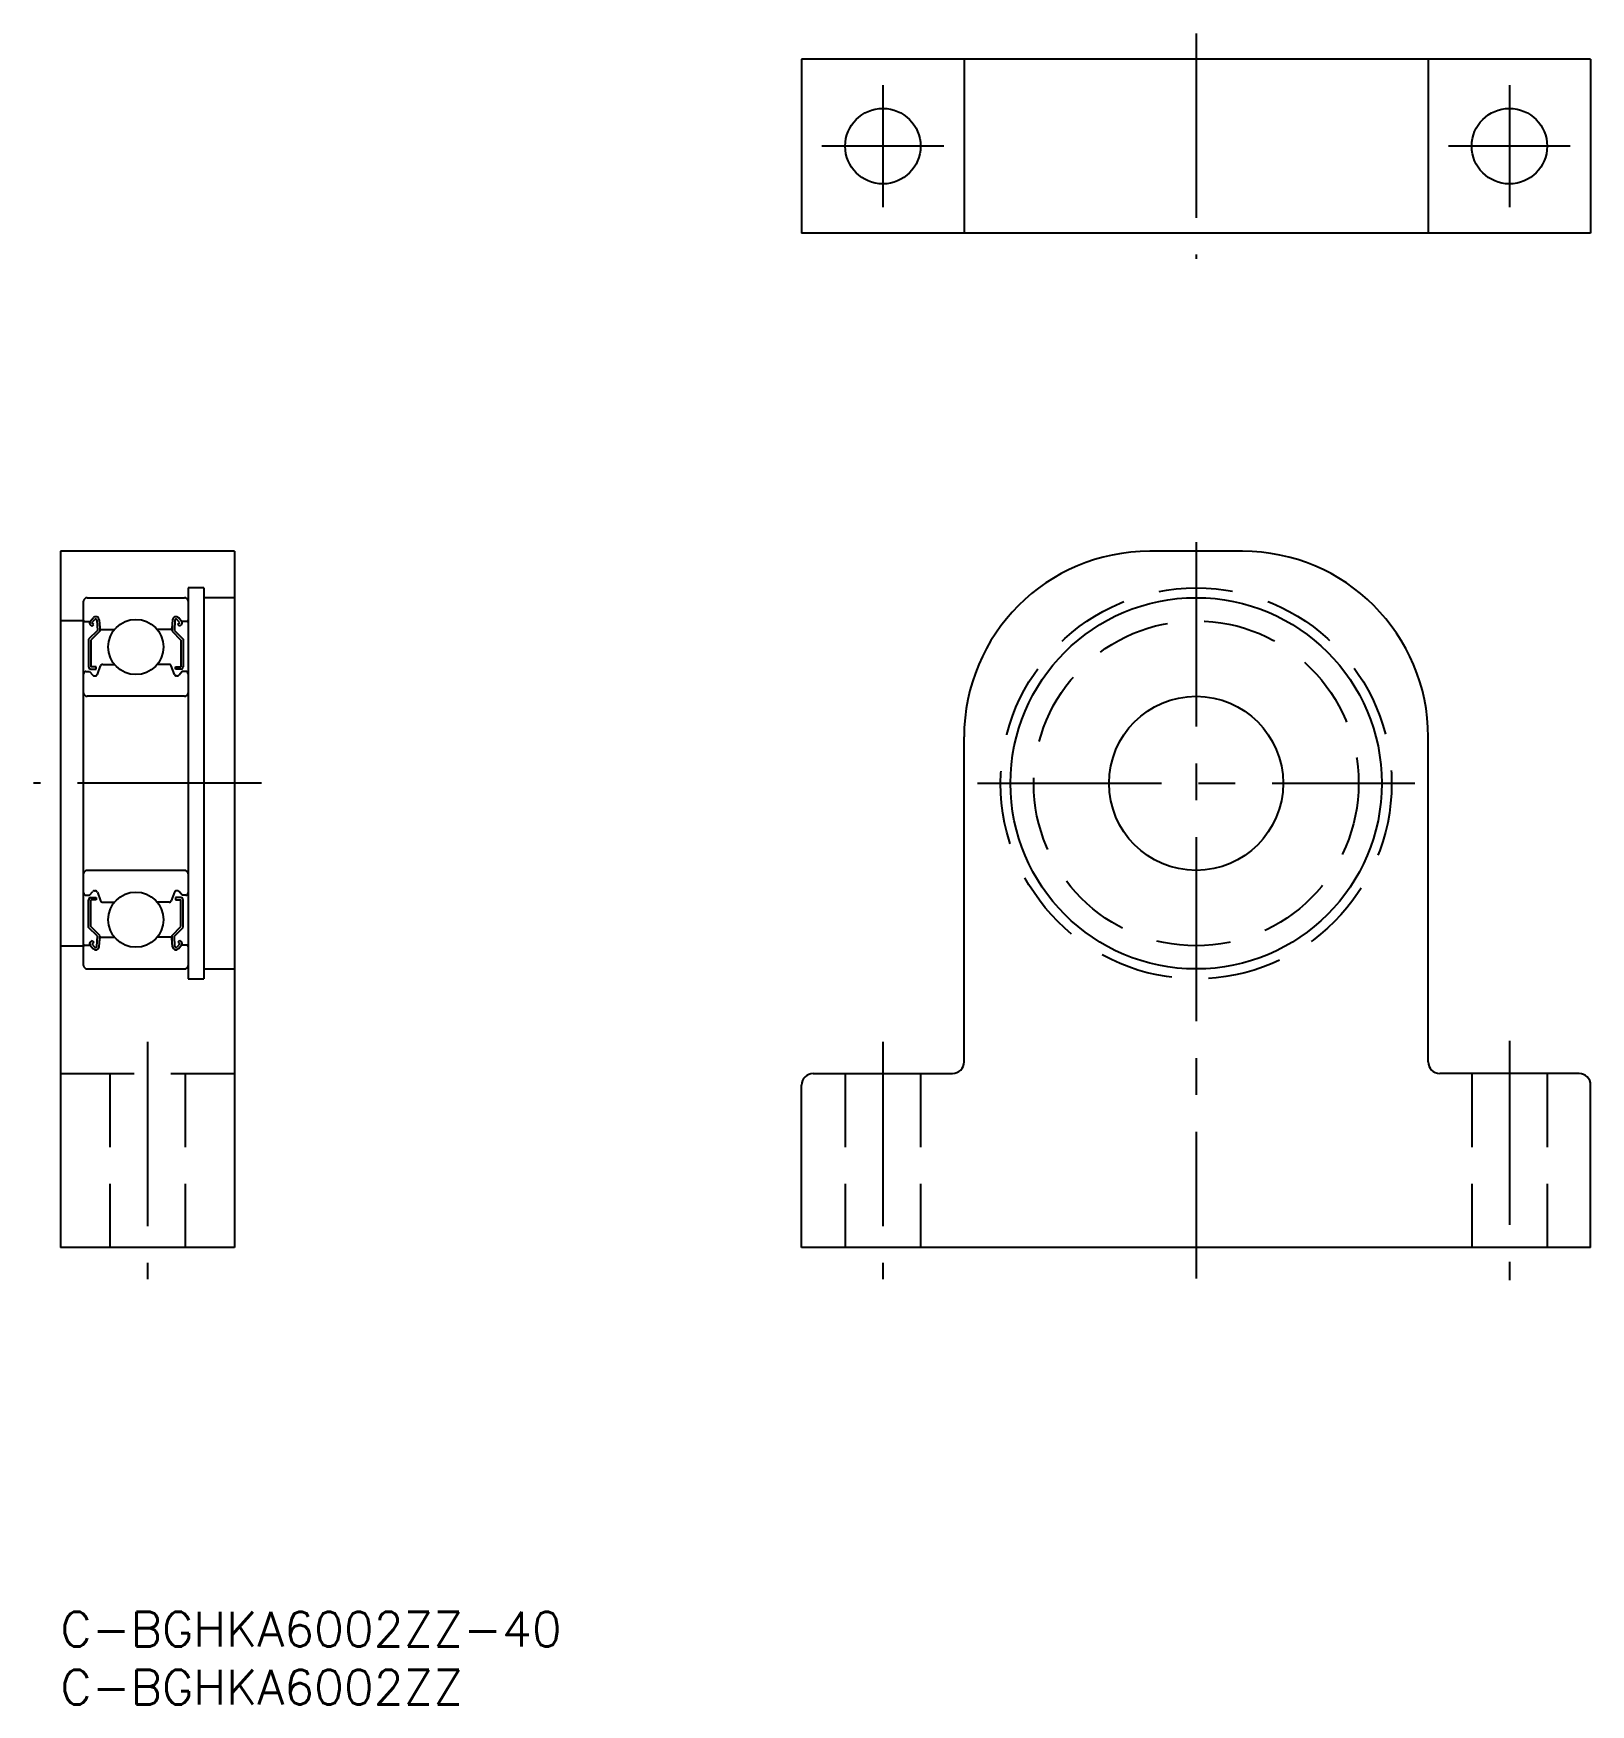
# Model space of a CAD drawing. Extents: x -2 to 132, y -8 to 136.
import ezdxf
from ezdxf.enums import TextEntityAlignment as Align

# ---------------------------------------------------------------- set-up
doc = ezdxf.new("R2010")
doc.units = 0
doc.header["$LTSCALE"] = 0.5
doc.linetypes.add('CENTER', pattern=[50.8, 31.75, -6.35, 6.35, -6.35])
doc.linetypes.add('DASHED', pattern=[19.05, 12.7, -6.35])
doc.layers.get('0').update_dxf_attribs({"linetype": 'CONTINUOUS'})
doc.layers.add('CENTER', color=1, linetype='CENTER')
doc.styles.get("Standard").update_dxf_attribs({"font": 'txt.shx', "height": 3, "bigfont": 'bigfont.shx'})

msp = doc.modelspace()

# ---------------------------------------------------------------- linework, layer by layer
at = {"color": 7, "linetype": 'CONTINUOUS'}
for p, q in [((63.88, 133.8), (63.88, 118.8)), ((131.88, 133.8), (63.88, 133.8)), ((77.88, 133.8), (77.88, 118.8)), ((117.88, 133.8), (117.88, 118.8)), ((131.88, 133.8), (131.88, 118.8)), ((131.88, 118.8), (63.88, 118.8)), ((0, 91.39), (0, 31.39)), ((15, 91.39), (0, 91.39)), ((15, 91.39), (15, 31.39)), ((101.88, 91.39), (93.88, 91.39)), ((11, 88.24), (11, 54.54)), ((12.35, 88.24), (11, 88.24)), ((12.35, 88.24), (12.35, 54.54)), ((2, 55.69), (2, 87.09)), ((2.3, 87.39), (10.7, 87.39)), ((15, 87.39), (12.35, 87.39)), ((2, 85.39), (0, 85.39)), ((2.1, 85.34), (2.56, 85.34)), ((2.56, 85.34), (2.81, 85.64)), ((2.74, 84.93), (2.58, 85.06)), ((2.71, 85.21), (2.96, 85.51)), ((2.87, 85.08), (2.71, 85.21)), ((2.74, 84.93), (2.87, 85.08)), ((3.14, 85.45), (3.18, 84.57)), ((3.34, 85.47), (3.4, 84.73)), ((9.66, 85.47), (9.6, 84.73)), ((9.86, 85.45), (9.82, 84.57)), ((10.29, 85.21), (10.04, 85.51)), ((10.13, 85.08), (10.29, 85.21)), ((10.26, 84.93), (10.13, 85.08)), ((10.44, 85.34), (10.19, 85.64)), ((10.26, 84.93), (10.42, 85.06)), ((10.9, 85.34), (10.44, 85.34)), ((3.18, 84.57), (2.43, 83.82)), ((2.43, 83.82), (2.43, 81.44)), ((3.38, 84.49), (2.63, 83.74)), ((2.63, 83.74), (2.63, 81.44)), ((3.38, 84.96), (3.38, 84.49)), ((3.5, 84.64), (4.65, 84.64)), ((9.5, 84.64), (8.35, 84.64)), ((9.62, 84.96), (9.62, 84.49)), ((9.62, 84.49), (10.37, 83.74)), ((9.82, 84.57), (10.57, 83.82)), ((10.37, 83.74), (10.37, 81.44)), ((10.57, 83.82), (10.57, 81.44)), ((2.2, 81.04), (2.5, 81.04)), ((2.5, 81.04), (2.78, 80.71)), ((3.08, 81.44), (2.63, 81.44)), ((2.63, 81.24), (3.08, 81.24)), ((3.08, 81.24), (3.08, 81.44)), ((3.18, 80.77), (3.45, 81.51)), ((3.64, 81.64), (4.65, 81.64)), ((9.36, 81.64), (8.35, 81.64)), ((9.82, 80.77), (9.55, 81.51)), ((9.92, 81.44), (10.37, 81.44)), ((9.92, 81.24), (9.92, 81.44)), ((10.37, 81.24), (9.92, 81.24)), ((10.5, 81.04), (10.22, 80.71)), ((10.8, 81.04), (10.5, 81.04)), ((2.93, 80.64), (2.99, 80.64)), ((10.07, 80.64), (10.01, 80.64)), ((10.7, 78.89), (2.3, 78.89)), ((77.88, 47.39), (77.88, 75.39)), ((117.88, 47.39), (117.88, 75.39)), ((10.7, 63.89), (2.3, 63.89)), ((2.5, 61.74), (2.78, 62.07)), ((2.93, 62.14), (2.99, 62.14)), ((3.18, 62.01), (3.45, 61.27)), ((9.82, 62.01), (9.55, 61.27)), ((10.07, 62.14), (10.01, 62.14)), ((10.5, 61.74), (10.22, 62.07)), ((2.2, 61.74), (2.5, 61.74)), ((2.43, 58.96), (2.43, 61.34)), ((2.63, 61.54), (3.08, 61.54)), ((2.63, 59.04), (2.63, 61.34)), ((3.08, 61.34), (2.63, 61.34)), ((3.08, 61.54), (3.08, 61.34)), ((3.64, 61.14), (4.65, 61.14)), ((9.36, 61.14), (8.35, 61.14)), ((10.37, 61.54), (9.92, 61.54)), ((9.92, 61.54), (9.92, 61.34)), ((9.92, 61.34), (10.37, 61.34)), ((10.37, 59.04), (10.37, 61.34)), ((10.8, 61.74), (10.5, 61.74)), ((10.57, 58.96), (10.57, 61.34)), ((3.18, 58.21), (2.43, 58.96)), ((2.74, 57.85), (2.58, 57.72)), ((3.38, 58.29), (2.63, 59.04)), ((2.87, 57.7), (2.71, 57.57)), ((2.74, 57.85), (2.87, 57.7)), ((3.14, 57.33), (3.18, 58.21)), ((3.34, 57.31), (3.4, 58.05)), ((3.38, 57.82), (3.38, 58.29)), ((3.5, 58.14), (4.65, 58.14)), ((9.5, 58.14), (8.35, 58.14)), ((9.66, 57.31), (9.6, 58.05)), ((9.62, 58.29), (10.37, 59.04)), ((9.62, 57.82), (9.62, 58.29)), ((9.82, 58.21), (10.57, 58.96)), ((9.86, 57.33), (9.82, 58.21)), ((10.26, 57.85), (10.13, 57.7)), ((10.13, 57.7), (10.29, 57.57)), ((10.26, 57.85), (10.42, 57.72)), ((0, 57.39), (2, 57.39)), ((2.1, 57.44), (2.56, 57.44)), ((2.56, 57.44), (2.81, 57.14)), ((2.71, 57.57), (2.96, 57.27)), ((10.29, 57.57), (10.04, 57.27)), ((10.44, 57.44), (10.19, 57.14)), ((10.9, 57.44), (10.44, 57.44)), ((2.3, 55.39), (10.7, 55.39)), ((12.35, 55.39), (15, 55.39)), ((11, 54.54), (12.35, 54.54)), ((64.88, 46.39), (76.88, 46.39)), ((130.88, 46.39), (118.88, 46.39)), ((63.88, 31.39), (63.88, 45.39)), ((131.88, 31.39), (131.88, 45.39)), ((15, 31.39), (0, 31.39)), ((131.88, 31.39), (63.88, 31.39))]:
    msp.add_line(p, q, dxfattribs=at)
at = {"color": 3, "linetype": 'DASHED'}
for p, q in [((0, 46.39), (15, 46.39)), ((4.25, 46.39), (4.25, 31.39)), ((10.75, 46.39), (10.75, 31.39)), ((67.63, 46.39), (67.63, 31.39)), ((74.13, 46.39), (74.13, 31.39)), ((121.63, 46.39), (121.63, 31.39)), ((128.13, 46.39), (128.13, 31.39))]:
    msp.add_line(p, q, dxfattribs=at)
at = {"color": 7, "linetype": 'CONTINUOUS'}
for centre, radius in [((70.88, 126.3), 3.25), ((124.88, 126.3), 3.25), ((97.88, 71.39), 16), ((6.5, 83.14), 2.38), ((97.88, 71.39), 7.5), ((6.5, 59.64), 2.38)]:
    msp.add_circle(centre, radius, dxfattribs=at)
at = {"color": 3, "linetype": 'DASHED'}
for radius in [16.85, 14]:
    msp.add_circle((97.88, 71.39), radius, dxfattribs=at)
at = {"color": 7, "linetype": 'CONTINUOUS'}
for centre, radius, start, end in [((93.88, 75.39), 16, 90, 180), ((101.88, 75.39), 16, 0, 90), ((2.3, 87.09), 0.3, 90, 180), ((10.7, 87.09), 0.3, 0, 90), ((2.1, 85.44), 0.1, 180, 270), ((2.71, 85.21), 0.2, 140.0002, 230.0848), ((3.04, 85.45), 0.3, 4.9968, 140.0002), ((3.04, 85.45), 0.1, 2.8198, 140.0033), ((9.96, 85.45), 0.3, 39.9998, 175.0032), ((9.96, 85.45), 0.1, 39.9967, 177.1802), ((10.29, 85.21), 0.2, 309.9152, 39.9998), ((10.9, 85.44), 0.1, 270, 0), ((3.5, 84.74), 0.1, 184.9968, 269.9995), ((9.5, 84.74), 0.1, 270.0005, 355.0032), ((2.2, 80.84), 0.2, 90, 180), ((2.63, 81.44), 0.2, 180, 270), ((2.93, 80.84), 0.2, 219.9962, 270), ((2.99, 80.84), 0.2, 270, 339.9919), ((3.64, 81.44), 0.2, 90, 159.9919), ((9.36, 81.44), 0.2, 20.0081, 90), ((10.01, 80.84), 0.2, 200.0081, 270), ((10.07, 80.84), 0.2, 270, 320.0038), ((10.37, 81.44), 0.2, 270, 0), ((10.8, 80.84), 0.2, 0, 90), ((2.3, 79.19), 0.3, 180, 270), ((10.7, 79.19), 0.3, 270, 0), ((2.3, 63.59), 0.3, 90, 180), ((10.7, 63.59), 0.3, 0, 90), ((2.2, 61.94), 0.2, 180, 270), ((2.93, 61.94), 0.2, 90, 140.0038), ((2.99, 61.94), 0.2, 20.0081, 90), ((10.01, 61.94), 0.2, 90, 159.9919), ((10.07, 61.94), 0.2, 39.9962, 90), ((10.8, 61.94), 0.2, 270, 0), ((2.63, 61.34), 0.2, 90, 180), ((3.64, 61.34), 0.2, 200.0081, 270), ((9.36, 61.34), 0.2, 270, 339.9919), ((10.37, 61.34), 0.2, 0, 90), ((2.71, 57.57), 0.2, 129.9152, 219.9998), ((3.5, 58.04), 0.1, 90.0005, 175.0032), ((9.5, 58.04), 0.1, 4.9968, 89.9995), ((10.29, 57.57), 0.2, 320.0002, 50.0848), ((2.1, 57.34), 0.1, 90, 180), ((3.04, 57.34), 0.3, 219.9998, 355.0032), ((3.04, 57.34), 0.1, 219.9967, 357.1802), ((9.96, 57.34), 0.3, 184.9968, 320.0002), ((9.96, 57.34), 0.1, 182.8198, 320.0033), ((10.9, 57.34), 0.1, 0, 90), ((2.3, 55.69), 0.3, 180, 270), ((10.7, 55.69), 0.3, 270, 0), ((64.88, 45.39), 1, 90, 180), ((76.88, 47.39), 1, 270, 0), ((118.88, 47.39), 1, 180, 270), ((130.88, 45.39), 1, 0, 90)]:
    msp.add_arc(centre, radius, start, end, dxfattribs=at)
at = {"layer": 'CENTER', "color": 1, "linetype": 'CENTER'}
for p, q in [((97.88, 136.01), (97.88, 116.59)), ((70.88, 131.55), (70.88, 121.05)), ((124.88, 131.55), (124.88, 121.05)), ((76.13, 126.3), (65.63, 126.3)), ((130.13, 126.3), (119.63, 126.3)), ((97.88, 92.16), (97.88, 28.71)), ((17.33, 71.39), (-2.33, 71.39)), ((79.03, 71.39), (116.73, 71.39)), ((7.5, 49.11), (7.5, 28.67)), ((70.88, 49.11), (70.88, 28.67)), ((124.88, 49.21), (124.88, 28.57))]:
    msp.add_line(p, q, dxfattribs=at)

# ---------------------------------------------------------------- texts
at = {"color": 7, "linetype": 'CONTINUOUS'}
for s, p in [('C-BGHKA6002ZZ-40', (0, 0)), ('C-BGHKA6002ZZ', (0, -5))]:
    msp.add_text(s, height=3, dxfattribs=at).set_placement(p, align=Align.TOP_LEFT)

doc.saveas('drawing.dxf')
